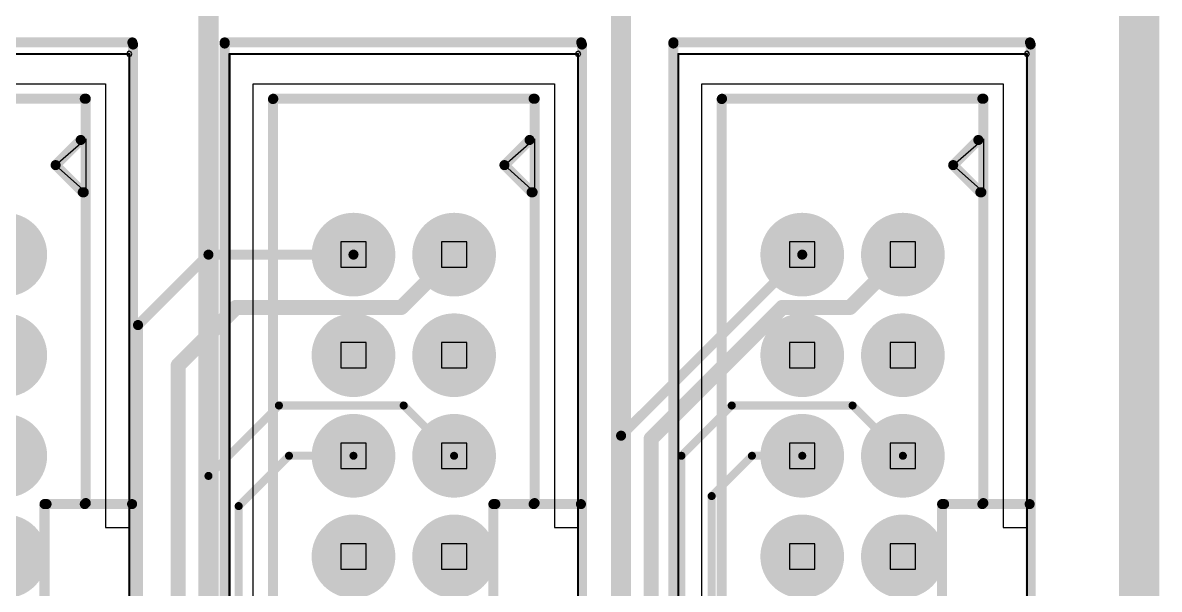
# Model space of a CAD drawing. Extents: x 11.67 to 17.2, y 3.98 to 12.28.
# Drawn here: x 16.061 to 17.191, y 11.008 to 11.572 of the extents above; entities that cross this region are included whole.
import ezdxf

# ---------------------------------------------------------------- set-up
doc = ezdxf.new("R2010")
doc.units = 0
doc.layers.get('0').update_dxf_attribs({"linetype": 'CONTINUOUS'})
for name, color, linetype in [('BOTTOMLAYER', 5, 'CONTINUOUS'), ('BOTTOMOVERLAY', 54, 'CONTINUOUS'), ('BOTTOMSOLDER', 6, 'CONTINUOUS'), ('INTERNALPLANE1', 76, 'CONTINUOUS'), ('MECHANICAL1', 6, 'CONTINUOUS'), ('MECHANICAL2', 216, 'CONTINUOUS'), ('MECHANICAL6', 56, 'CONTINUOUS'), ('MECHANICAL8', 56, 'CONTINUOUS'), ('MECHANICAL9', 56, 'CONTINUOUS'), ('MIDLAYER1', 16, 'CONTINUOUS'), ('MULTILAYER', 9, 'CONTINUOUS'), ('TOPLAYER', 1, 'CONTINUOUS'), ('TOPSOLDER', 216, 'CONTINUOUS')]:
    doc.layers.add(name, color=color, linetype=linetype)

# ---------------------------------------------------------------- blocks, each defined once
blk = doc.blocks.new('IDC_TH_16P_P2_54_C3406_B_1')
at = {"layer": 'BOTTOMLAYER', "const_width": 0.03}
for points in [[(-0.365, 0.05, 1), (-0.335, 0.05, 1)], [(-0.265, 0.05, 1), (-0.235, 0.05, 1)], [(-0.165, 0.05, 1), (-0.135, 0.05, 1)], [(-0.065, 0.05, 1), (-0.035, 0.05, 1)], [(-0.365, -0.05, 1), (-0.335, -0.05, 1)], [(-0.265, -0.05, 1), (-0.235, -0.05, 1)], [(-0.165, -0.05, 1), (-0.135, -0.05, 1)], [(-0.065, -0.05, 1), (-0.035, -0.05, 1)]]:
    blk.add_lwpolyline(points, format="xyb", close=True, dxfattribs=at)
at = {"layer": 'BOTTOMOVERLAY', "const_width": 0.01}
for points in [[(-0.561, -0.178), (-0.561, 0.1763)], [(0.563, 0.177), (-0.5589, 0.177)], [(-0.102, 0.091), (-0.102, 0.176)], [(-0.103, 0.13), (-0.505, 0.13)], [(-0.505, -0.1297), (-0.505, 0.129)], [(-0.439, 0.1), (-0.464, 0.125)], [(-0.439, 0.1), (-0.412, 0.127)], [(-0.412, 0.127), (-0.412, 0.128)], [(-0.102, 0.129), (-0.103, 0.13)], [(0.103, 0.089), (-0.102, 0.089)], [(0.5071, -0.13), (-0.5047, -0.13)], [(0.5622, -0.178), (-0.5599, -0.178)]]:
    blk.add_lwpolyline(points, dxfattribs=at)
at = {"layer": 'BOTTOMOVERLAY', "const_width": 0.005}
for points in [[(-0.5635, 0.1763, 1), (-0.5585, 0.1763, 1)], [(-0.5614, 0.177, 1), (-0.5564, 0.177, 1)], [(-0.1045, 0.176, 1), (-0.0995, 0.176, 1)], [(-0.5075, 0.13, 1), (-0.5025, 0.13, 1)], [(-0.5075, 0.129, 1), (-0.5025, 0.129, 1)], [(-0.4665, 0.125, 1), (-0.4615, 0.125, 1)], [(-0.4145, 0.128, 1), (-0.4095, 0.128, 1)], [(-0.4145, 0.127, 1), (-0.4095, 0.127, 1)], [(-0.4145, 0.127, 1), (-0.4095, 0.127, 1)], [(-0.1055, 0.13, 1), (-0.1005, 0.13, 1)], [(-0.1055, 0.13, 1), (-0.1005, 0.13, 1)], [(-0.1045, 0.129, 1), (-0.0995, 0.129, 1)], [(-0.4415, 0.1, 1), (-0.4365, 0.1, 1)], [(-0.4415, 0.1, 1), (-0.4365, 0.1, 1)], [(-0.1045, 0.091, 1), (-0.0995, 0.091, 1)], [(-0.1045, 0.089, 1), (-0.0995, 0.089, 1)], [(-0.5075, -0.1297, 1), (-0.5025, -0.1297, 1)], [(-0.5072, -0.13, 1), (-0.5022, -0.13, 1)], [(-0.5635, -0.178, 1), (-0.5585, -0.178, 1)], [(-0.5624, -0.178, 1), (-0.5574, -0.178, 1)]]:
    blk.add_lwpolyline(points, format="xyb", close=True, dxfattribs=at)
at = {"layer": 'BOTTOMSOLDER', "const_width": 0.034}
for points in [[(-0.367, 0.05, 1), (-0.333, 0.05, 1)], [(-0.267, 0.05, 1), (-0.233, 0.05, 1)], [(-0.167, 0.05, 1), (-0.133, 0.05, 1)], [(-0.067, 0.05, 1), (-0.033, 0.05, 1)], [(-0.367, -0.05, 1), (-0.333, -0.05, 1)], [(-0.267, -0.05, 1), (-0.233, -0.05, 1)], [(-0.167, -0.05, 1), (-0.133, -0.05, 1)], [(-0.067, -0.05, 1), (-0.033, -0.05, 1)]]:
    blk.add_lwpolyline(points, format="xyb", close=True, dxfattribs=at)
at = {"layer": 'INTERNALPLANE1', "const_width": 0.0416}
for points in [[(-0.3708, 0.05, 1), (-0.3292, 0.05, 1)], [(-0.2708, 0.05, 1), (-0.2292, 0.05, 1)], [(-0.1708, 0.05, 1), (-0.1292, 0.05, 1)], [(-0.0708, 0.05, 1), (-0.0292, 0.05, 1)], [(-0.3708, -0.05, 1), (-0.3292, -0.05, 1)], [(-0.2708, -0.05, 1), (-0.2292, -0.05, 1)], [(-0.1708, -0.05, 1), (-0.1292, -0.05, 1)], [(-0.0708, -0.05, 1), (-0.0292, -0.05, 1)]]:
    blk.add_lwpolyline(points, format="xyb", close=True, dxfattribs=at)
at = {"layer": 'MECHANICAL2'}
for p, q in [((-0.0787, 0.1732), (-0.5496, 0.1732)), ((-0.5496, 0.1732), (-0.5496, -0.1732)), ((-0.0787, 0.1496), (-0.0787, 0.1732)), ((-0.5197, -0.1496), (-0.5197, 0.1496)), ((-0.5197, 0.1496), (-0.0787, 0.1496)), ((-0.439, 0.1), (-0.465, 0.13)), ((-0.465, 0.13), (-0.412, 0.13)), ((-0.412, 0.13), (-0.439, 0.1)), ((0.5197, -0.1496), (-0.5197, -0.1496)), ((-0.5496, -0.1732), (0.5496, -0.1732))]:
    blk.add_line(p, q, dxfattribs=at)
at = {"layer": 'MECHANICAL6', "const_width": 0.002}
for points in [[(0.5496, 0.1732), (-0.5496, 0.1732)], [(-0.5496, -0.1732), (-0.5496, 0.1732)], [(0.5496, -0.1732), (-0.5496, -0.1732)]]:
    blk.add_lwpolyline(points, dxfattribs=at)
at = {"layer": 'MECHANICAL6', "const_width": 0.001}
for points in [[(-0.5501, 0.1732, 1), (-0.5491, 0.1732, 1)], [(-0.5501, 0.1732, 1), (-0.5491, 0.1732, 1)], [(-0.5501, -0.1732, 1), (-0.5491, -0.1732, 1)], [(-0.5501, -0.1732, 1), (-0.5491, -0.1732, 1)]]:
    blk.add_lwpolyline(points, format="xyb", close=True, dxfattribs=at)
at = {"layer": 'MECHANICAL8'}
for p, q in [((-0.5514, 0.175), (-0.5522, 0.1732)), ((-0.5522, 0.1732), (-0.5522, 0.1732)), ((-0.5522, 0.1732), (-0.5514, 0.1714)), ((-0.5496, 0.1758), (-0.5514, 0.175)), ((-0.5514, 0.1714), (-0.5496, 0.1707)), ((-0.5478, 0.175), (-0.5496, 0.1758)), ((-0.5496, 0.1707), (-0.5478, 0.1714)), ((-0.5471, 0.1732), (-0.5478, 0.175)), ((-0.5478, 0.1714), (-0.5471, 0.1732)), ((-0.5471, 0.1732), (-0.5471, 0.1732))]:
    blk.add_line(p, q, dxfattribs=at)
at = {"layer": 'MECHANICAL9'}
for p, q in [((-0.3626, 0.0626), (-0.3626, 0.0374)), ((-0.3374, 0.0626), (-0.3626, 0.0626)), ((-0.3374, 0.0374), (-0.3374, 0.0626)), ((-0.2626, 0.0626), (-0.2626, 0.0374)), ((-0.2374, 0.0626), (-0.2626, 0.0626)), ((-0.2374, 0.0374), (-0.2374, 0.0626)), ((-0.1626, 0.0626), (-0.1626, 0.0374)), ((-0.1374, 0.0626), (-0.1626, 0.0626)), ((-0.1374, 0.0374), (-0.1374, 0.0626)), ((-0.0626, 0.0626), (-0.0626, 0.0374)), ((-0.0374, 0.0626), (-0.0626, 0.0626)), ((-0.0374, 0.0374), (-0.0374, 0.0626)), ((-0.3626, 0.0374), (-0.3374, 0.0374)), ((-0.2626, 0.0374), (-0.2374, 0.0374)), ((-0.1626, 0.0374), (-0.1374, 0.0374)), ((-0.0626, 0.0374), (-0.0374, 0.0374)), ((-0.3626, -0.0374), (-0.3626, -0.0626)), ((-0.3374, -0.0374), (-0.3626, -0.0374)), ((-0.3374, -0.0626), (-0.3374, -0.0374)), ((-0.2626, -0.0374), (-0.2626, -0.0626)), ((-0.2374, -0.0374), (-0.2626, -0.0374)), ((-0.2374, -0.0626), (-0.2374, -0.0374)), ((-0.1626, -0.0374), (-0.1626, -0.0626)), ((-0.1374, -0.0374), (-0.1626, -0.0374)), ((-0.1374, -0.0626), (-0.1374, -0.0374)), ((-0.0626, -0.0374), (-0.0626, -0.0626)), ((-0.0374, -0.0374), (-0.0626, -0.0374)), ((-0.0374, -0.0626), (-0.0374, -0.0374)), ((-0.3626, -0.0626), (-0.3374, -0.0626)), ((-0.2626, -0.0626), (-0.2374, -0.0626)), ((-0.1626, -0.0626), (-0.1374, -0.0626)), ((-0.0626, -0.0626), (-0.0374, -0.0626))]:
    blk.add_line(p, q, dxfattribs=at)
at = {"layer": 'MIDLAYER1', "const_width": 0.03}
for points in [[(-0.365, 0.05, 1), (-0.335, 0.05, 1)], [(-0.265, 0.05, 1), (-0.235, 0.05, 1)], [(-0.165, 0.05, 1), (-0.135, 0.05, 1)], [(-0.065, 0.05, 1), (-0.035, 0.05, 1)], [(-0.365, -0.05, 1), (-0.335, -0.05, 1)], [(-0.265, -0.05, 1), (-0.235, -0.05, 1)], [(-0.165, -0.05, 1), (-0.135, -0.05, 1)], [(-0.065, -0.05, 1), (-0.035, -0.05, 1)]]:
    blk.add_lwpolyline(points, format="xyb", close=True, dxfattribs=at)
at = {"layer": 'MULTILAYER', "const_width": 0.03}
for points in [[(-0.365, 0.05, 1), (-0.335, 0.05, 1)], [(-0.265, 0.05, 1), (-0.235, 0.05, 1)], [(-0.165, 0.05, 1), (-0.135, 0.05, 1)], [(-0.065, 0.05, 1), (-0.035, 0.05, 1)], [(-0.365, -0.05, 1), (-0.335, -0.05, 1)], [(-0.265, -0.05, 1), (-0.235, -0.05, 1)], [(-0.165, -0.05, 1), (-0.135, -0.05, 1)], [(-0.065, -0.05, 1), (-0.035, -0.05, 1)]]:
    blk.add_lwpolyline(points, format="xyb", close=True, dxfattribs=at)
at = {"layer": 'TOPLAYER', "const_width": 0.03}
for points in [[(-0.365, 0.05, 1), (-0.335, 0.05, 1)], [(-0.265, 0.05, 1), (-0.235, 0.05, 1)], [(-0.165, 0.05, 1), (-0.135, 0.05, 1)], [(-0.065, 0.05, 1), (-0.035, 0.05, 1)], [(-0.365, -0.05, 1), (-0.335, -0.05, 1)], [(-0.265, -0.05, 1), (-0.235, -0.05, 1)], [(-0.165, -0.05, 1), (-0.135, -0.05, 1)], [(-0.065, -0.05, 1), (-0.035, -0.05, 1)]]:
    blk.add_lwpolyline(points, format="xyb", close=True, dxfattribs=at)
at = {"layer": 'TOPSOLDER', "const_width": 0.034}
for points in [[(-0.367, 0.05, 1), (-0.333, 0.05, 1)], [(-0.267, 0.05, 1), (-0.233, 0.05, 1)], [(-0.167, 0.05, 1), (-0.133, 0.05, 1)], [(-0.067, 0.05, 1), (-0.033, 0.05, 1)], [(-0.367, -0.05, 1), (-0.333, -0.05, 1)], [(-0.267, -0.05, 1), (-0.233, -0.05, 1)], [(-0.167, -0.05, 1), (-0.133, -0.05, 1)], [(-0.067, -0.05, 1), (-0.033, -0.05, 1)]]:
    blk.add_lwpolyline(points, format="xyb", close=True, dxfattribs=at)
blk = doc.blocks.new('IDC_TH_16P_P2_54_C3406_B_5')
at = {"layer": 'BOTTOMLAYER', "const_width": 0.03}
for points in [[(-0.365, 0.05, 1), (-0.335, 0.05, 1)], [(-0.265, 0.05, 1), (-0.235, 0.05, 1)], [(-0.165, 0.05, 1), (-0.135, 0.05, 1)], [(-0.065, 0.05, 1), (-0.035, 0.05, 1)], [(-0.365, -0.05, 1), (-0.335, -0.05, 1)], [(-0.265, -0.05, 1), (-0.235, -0.05, 1)], [(-0.165, -0.05, 1), (-0.135, -0.05, 1)], [(-0.065, -0.05, 1), (-0.035, -0.05, 1)]]:
    blk.add_lwpolyline(points, format="xyb", close=True, dxfattribs=at)
at = {"layer": 'BOTTOMOVERLAY', "const_width": 0.01}
for points in [[(-0.561, -0.178), (-0.561, 0.1763)], [(0.563, 0.177), (-0.5589, 0.177)], [(-0.102, 0.091), (-0.102, 0.176)], [(-0.103, 0.13), (-0.505, 0.13)], [(-0.505, -0.1297), (-0.505, 0.129)], [(-0.439, 0.1), (-0.464, 0.125)], [(-0.439, 0.1), (-0.412, 0.127)], [(-0.412, 0.127), (-0.412, 0.128)], [(-0.102, 0.129), (-0.103, 0.13)], [(0.103, 0.089), (-0.102, 0.089)], [(0.5071, -0.13), (-0.5047, -0.13)], [(0.5622, -0.178), (-0.5599, -0.178)]]:
    blk.add_lwpolyline(points, dxfattribs=at)
at = {"layer": 'BOTTOMOVERLAY', "const_width": 0.005}
for points in [[(-0.5635, 0.1763, 1), (-0.5585, 0.1763, 1)], [(-0.5614, 0.177, 1), (-0.5564, 0.177, 1)], [(-0.1045, 0.176, 1), (-0.0995, 0.176, 1)], [(-0.5075, 0.13, 1), (-0.5025, 0.13, 1)], [(-0.5075, 0.129, 1), (-0.5025, 0.129, 1)], [(-0.4665, 0.125, 1), (-0.4615, 0.125, 1)], [(-0.4145, 0.128, 1), (-0.4095, 0.128, 1)], [(-0.4145, 0.127, 1), (-0.4095, 0.127, 1)], [(-0.4145, 0.127, 1), (-0.4095, 0.127, 1)], [(-0.1055, 0.13, 1), (-0.1005, 0.13, 1)], [(-0.1055, 0.13, 1), (-0.1005, 0.13, 1)], [(-0.1045, 0.129, 1), (-0.0995, 0.129, 1)], [(-0.4415, 0.1, 1), (-0.4365, 0.1, 1)], [(-0.4415, 0.1, 1), (-0.4365, 0.1, 1)], [(-0.1045, 0.091, 1), (-0.0995, 0.091, 1)], [(-0.1045, 0.089, 1), (-0.0995, 0.089, 1)], [(-0.5075, -0.1297, 1), (-0.5025, -0.1297, 1)], [(-0.5072, -0.13, 1), (-0.5022, -0.13, 1)], [(-0.5635, -0.178, 1), (-0.5585, -0.178, 1)], [(-0.5624, -0.178, 1), (-0.5574, -0.178, 1)]]:
    blk.add_lwpolyline(points, format="xyb", close=True, dxfattribs=at)
at = {"layer": 'BOTTOMSOLDER', "const_width": 0.034}
for points in [[(-0.367, 0.05, 1), (-0.333, 0.05, 1)], [(-0.267, 0.05, 1), (-0.233, 0.05, 1)], [(-0.167, 0.05, 1), (-0.133, 0.05, 1)], [(-0.067, 0.05, 1), (-0.033, 0.05, 1)], [(-0.367, -0.05, 1), (-0.333, -0.05, 1)], [(-0.267, -0.05, 1), (-0.233, -0.05, 1)], [(-0.167, -0.05, 1), (-0.133, -0.05, 1)], [(-0.067, -0.05, 1), (-0.033, -0.05, 1)]]:
    blk.add_lwpolyline(points, format="xyb", close=True, dxfattribs=at)
at = {"layer": 'INTERNALPLANE1', "const_width": 0.0416}
for points in [[(-0.3708, 0.05, 1), (-0.3292, 0.05, 1)], [(-0.2708, 0.05, 1), (-0.2292, 0.05, 1)], [(-0.1708, 0.05, 1), (-0.1292, 0.05, 1)], [(-0.0708, 0.05, 1), (-0.0292, 0.05, 1)], [(-0.3708, -0.05, 1), (-0.3292, -0.05, 1)], [(-0.2708, -0.05, 1), (-0.2292, -0.05, 1)], [(-0.1708, -0.05, 1), (-0.1292, -0.05, 1)], [(-0.0708, -0.05, 1), (-0.0292, -0.05, 1)]]:
    blk.add_lwpolyline(points, format="xyb", close=True, dxfattribs=at)
at = {"layer": 'MECHANICAL2'}
for p, q in [((-0.0787, 0.1732), (-0.5496, 0.1732)), ((-0.5496, 0.1732), (-0.5496, -0.1732)), ((-0.0787, 0.1496), (-0.0787, 0.1732)), ((-0.5197, -0.1496), (-0.5197, 0.1496)), ((-0.5197, 0.1496), (-0.0787, 0.1496)), ((-0.439, 0.1), (-0.465, 0.13)), ((-0.465, 0.13), (-0.412, 0.13)), ((-0.412, 0.13), (-0.439, 0.1)), ((0.5197, -0.1496), (-0.5197, -0.1496)), ((-0.5496, -0.1732), (0.5496, -0.1732))]:
    blk.add_line(p, q, dxfattribs=at)
at = {"layer": 'MECHANICAL6', "const_width": 0.002}
for points in [[(0.5496, 0.1732), (-0.5496, 0.1732)], [(-0.5496, -0.1732), (-0.5496, 0.1732)], [(0.5496, -0.1732), (-0.5496, -0.1732)]]:
    blk.add_lwpolyline(points, dxfattribs=at)
at = {"layer": 'MECHANICAL6', "const_width": 0.001}
for points in [[(-0.5501, 0.1732, 1), (-0.5491, 0.1732, 1)], [(-0.5501, 0.1732, 1), (-0.5491, 0.1732, 1)], [(-0.5501, -0.1732, 1), (-0.5491, -0.1732, 1)], [(-0.5501, -0.1732, 1), (-0.5491, -0.1732, 1)]]:
    blk.add_lwpolyline(points, format="xyb", close=True, dxfattribs=at)
at = {"layer": 'MECHANICAL8'}
for p, q in [((-0.5514, 0.175), (-0.5522, 0.1732)), ((-0.5522, 0.1732), (-0.5522, 0.1732)), ((-0.5522, 0.1732), (-0.5514, 0.1714)), ((-0.5496, 0.1758), (-0.5514, 0.175)), ((-0.5514, 0.1714), (-0.5496, 0.1707)), ((-0.5478, 0.175), (-0.5496, 0.1758)), ((-0.5496, 0.1707), (-0.5478, 0.1714)), ((-0.5471, 0.1732), (-0.5478, 0.175)), ((-0.5478, 0.1714), (-0.5471, 0.1732)), ((-0.5471, 0.1732), (-0.5471, 0.1732))]:
    blk.add_line(p, q, dxfattribs=at)
at = {"layer": 'MECHANICAL9'}
for p, q in [((-0.3626, 0.0626), (-0.3626, 0.0374)), ((-0.3374, 0.0626), (-0.3626, 0.0626)), ((-0.3374, 0.0374), (-0.3374, 0.0626)), ((-0.2626, 0.0626), (-0.2626, 0.0374)), ((-0.2374, 0.0626), (-0.2626, 0.0626)), ((-0.2374, 0.0374), (-0.2374, 0.0626)), ((-0.1626, 0.0626), (-0.1626, 0.0374)), ((-0.1374, 0.0626), (-0.1626, 0.0626)), ((-0.1374, 0.0374), (-0.1374, 0.0626)), ((-0.0626, 0.0626), (-0.0626, 0.0374)), ((-0.0374, 0.0626), (-0.0626, 0.0626)), ((-0.0374, 0.0374), (-0.0374, 0.0626)), ((-0.3626, 0.0374), (-0.3374, 0.0374)), ((-0.2626, 0.0374), (-0.2374, 0.0374)), ((-0.1626, 0.0374), (-0.1374, 0.0374)), ((-0.0626, 0.0374), (-0.0374, 0.0374)), ((-0.3626, -0.0374), (-0.3626, -0.0626)), ((-0.3374, -0.0374), (-0.3626, -0.0374)), ((-0.3374, -0.0626), (-0.3374, -0.0374)), ((-0.2626, -0.0374), (-0.2626, -0.0626)), ((-0.2374, -0.0374), (-0.2626, -0.0374)), ((-0.2374, -0.0626), (-0.2374, -0.0374)), ((-0.1626, -0.0374), (-0.1626, -0.0626)), ((-0.1374, -0.0374), (-0.1626, -0.0374)), ((-0.1374, -0.0626), (-0.1374, -0.0374)), ((-0.0626, -0.0374), (-0.0626, -0.0626)), ((-0.0374, -0.0374), (-0.0626, -0.0374)), ((-0.0374, -0.0626), (-0.0374, -0.0374)), ((-0.3626, -0.0626), (-0.3374, -0.0626)), ((-0.2626, -0.0626), (-0.2374, -0.0626)), ((-0.1626, -0.0626), (-0.1374, -0.0626)), ((-0.0626, -0.0626), (-0.0374, -0.0626))]:
    blk.add_line(p, q, dxfattribs=at)
at = {"layer": 'MIDLAYER1', "const_width": 0.03}
for points in [[(-0.365, 0.05, 1), (-0.335, 0.05, 1)], [(-0.265, 0.05, 1), (-0.235, 0.05, 1)], [(-0.165, 0.05, 1), (-0.135, 0.05, 1)], [(-0.065, 0.05, 1), (-0.035, 0.05, 1)], [(-0.365, -0.05, 1), (-0.335, -0.05, 1)], [(-0.265, -0.05, 1), (-0.235, -0.05, 1)], [(-0.165, -0.05, 1), (-0.135, -0.05, 1)], [(-0.065, -0.05, 1), (-0.035, -0.05, 1)]]:
    blk.add_lwpolyline(points, format="xyb", close=True, dxfattribs=at)
at = {"layer": 'MULTILAYER', "const_width": 0.03}
for points in [[(-0.365, 0.05, 1), (-0.335, 0.05, 1)], [(-0.265, 0.05, 1), (-0.235, 0.05, 1)], [(-0.165, 0.05, 1), (-0.135, 0.05, 1)], [(-0.065, 0.05, 1), (-0.035, 0.05, 1)], [(-0.365, -0.05, 1), (-0.335, -0.05, 1)], [(-0.265, -0.05, 1), (-0.235, -0.05, 1)], [(-0.165, -0.05, 1), (-0.135, -0.05, 1)], [(-0.065, -0.05, 1), (-0.035, -0.05, 1)]]:
    blk.add_lwpolyline(points, format="xyb", close=True, dxfattribs=at)
at = {"layer": 'TOPLAYER', "const_width": 0.03}
for points in [[(-0.365, 0.05, 1), (-0.335, 0.05, 1)], [(-0.265, 0.05, 1), (-0.235, 0.05, 1)], [(-0.165, 0.05, 1), (-0.135, 0.05, 1)], [(-0.065, 0.05, 1), (-0.035, 0.05, 1)], [(-0.365, -0.05, 1), (-0.335, -0.05, 1)], [(-0.265, -0.05, 1), (-0.235, -0.05, 1)], [(-0.165, -0.05, 1), (-0.135, -0.05, 1)], [(-0.065, -0.05, 1), (-0.035, -0.05, 1)]]:
    blk.add_lwpolyline(points, format="xyb", close=True, dxfattribs=at)
at = {"layer": 'TOPSOLDER', "const_width": 0.034}
for points in [[(-0.367, 0.05, 1), (-0.333, 0.05, 1)], [(-0.267, 0.05, 1), (-0.233, 0.05, 1)], [(-0.167, 0.05, 1), (-0.133, 0.05, 1)], [(-0.067, 0.05, 1), (-0.033, 0.05, 1)], [(-0.367, -0.05, 1), (-0.333, -0.05, 1)], [(-0.267, -0.05, 1), (-0.233, -0.05, 1)], [(-0.167, -0.05, 1), (-0.133, -0.05, 1)], [(-0.067, -0.05, 1), (-0.033, -0.05, 1)]]:
    blk.add_lwpolyline(points, format="xyb", close=True, dxfattribs=at)
blk = doc.blocks.new('IDC_TH_16P_P2_54_C3406_B16')
at = {"layer": 'BOTTOMLAYER', "const_width": 0.03}
for points in [[(-0.365, 0.05, 1), (-0.335, 0.05, 1)], [(-0.265, 0.05, 1), (-0.235, 0.05, 1)], [(-0.165, 0.05, 1), (-0.135, 0.05, 1)], [(-0.065, 0.05, 1), (-0.035, 0.05, 1)]]:
    blk.add_lwpolyline(points, format="xyb", close=True, dxfattribs=at)
at = {"layer": 'BOTTOMOVERLAY', "const_width": 0.01}
for points in [[(-0.561, -0.178), (-0.561, 0.1763)], [(0.563, 0.177), (-0.5589, 0.177)], [(-0.102, 0.091), (-0.102, 0.176)], [(-0.103, 0.13), (-0.505, 0.13)], [(-0.505, -0.1297), (-0.505, 0.129)], [(-0.439, 0.1), (-0.464, 0.125)], [(-0.439, 0.1), (-0.412, 0.127)], [(-0.412, 0.127), (-0.412, 0.128)], [(-0.102, 0.129), (-0.103, 0.13)], [(0.103, 0.089), (-0.102, 0.089)]]:
    blk.add_lwpolyline(points, dxfattribs=at)
at = {"layer": 'BOTTOMOVERLAY', "const_width": 0.005}
for points in [[(-0.5635, 0.1763, 1), (-0.5585, 0.1763, 1)], [(-0.5614, 0.177, 1), (-0.5564, 0.177, 1)], [(-0.1045, 0.176, 1), (-0.0995, 0.176, 1)], [(-0.5075, 0.13, 1), (-0.5025, 0.13, 1)], [(-0.5075, 0.129, 1), (-0.5025, 0.129, 1)], [(-0.4665, 0.125, 1), (-0.4615, 0.125, 1)], [(-0.4145, 0.128, 1), (-0.4095, 0.128, 1)], [(-0.4145, 0.127, 1), (-0.4095, 0.127, 1)], [(-0.4145, 0.127, 1), (-0.4095, 0.127, 1)], [(-0.1055, 0.13, 1), (-0.1005, 0.13, 1)], [(-0.1055, 0.13, 1), (-0.1005, 0.13, 1)], [(-0.1045, 0.129, 1), (-0.0995, 0.129, 1)], [(-0.4415, 0.1, 1), (-0.4365, 0.1, 1)], [(-0.4415, 0.1, 1), (-0.4365, 0.1, 1)], [(-0.1045, 0.091, 1), (-0.0995, 0.091, 1)], [(-0.1045, 0.089, 1), (-0.0995, 0.089, 1)]]:
    blk.add_lwpolyline(points, format="xyb", close=True, dxfattribs=at)
at = {"layer": 'BOTTOMSOLDER', "const_width": 0.034}
for points in [[(-0.367, 0.05, 1), (-0.333, 0.05, 1)], [(-0.267, 0.05, 1), (-0.233, 0.05, 1)], [(-0.167, 0.05, 1), (-0.133, 0.05, 1)], [(-0.067, 0.05, 1), (-0.033, 0.05, 1)]]:
    blk.add_lwpolyline(points, format="xyb", close=True, dxfattribs=at)
at = {"layer": 'INTERNALPLANE1', "const_width": 0.0416}
for points in [[(-0.3708, 0.05, 1), (-0.3292, 0.05, 1)], [(-0.2708, 0.05, 1), (-0.2292, 0.05, 1)], [(-0.1708, 0.05, 1), (-0.1292, 0.05, 1)], [(-0.0708, 0.05, 1), (-0.0292, 0.05, 1)]]:
    blk.add_lwpolyline(points, format="xyb", close=True, dxfattribs=at)
at = {"layer": 'MECHANICAL2'}
for p, q in [((-0.0787, 0.1732), (-0.5496, 0.1732)), ((-0.5496, 0.1732), (-0.5496, -0.1732)), ((-0.0787, 0.1496), (-0.0787, 0.1732)), ((-0.5197, -0.1496), (-0.5197, 0.1496)), ((-0.5197, 0.1496), (-0.0787, 0.1496)), ((-0.439, 0.1), (-0.465, 0.13)), ((-0.465, 0.13), (-0.412, 0.13)), ((-0.412, 0.13), (-0.439, 0.1))]:
    blk.add_line(p, q, dxfattribs=at)
at = {"layer": 'MECHANICAL6', "const_width": 0.002}
for points in [[(0.5496, 0.1732), (-0.5496, 0.1732)], [(-0.5496, -0.1732), (-0.5496, 0.1732)]]:
    blk.add_lwpolyline(points, dxfattribs=at)
at = {"layer": 'MECHANICAL6', "const_width": 0.001}
blk.add_lwpolyline([(-0.5501, 0.1732, 1), (-0.5491, 0.1732, 1)], format="xyb", close=True, dxfattribs=at)
blk.add_lwpolyline([(-0.5501, 0.1732, 1), (-0.5491, 0.1732, 1)], format="xyb", close=True, dxfattribs=at)
at = {"layer": 'MECHANICAL8'}
for p, q in [((-0.5514, 0.175), (-0.5522, 0.1732)), ((-0.5522, 0.1732), (-0.5522, 0.1732)), ((-0.5522, 0.1732), (-0.5514, 0.1714)), ((-0.5496, 0.1758), (-0.5514, 0.175)), ((-0.5514, 0.1714), (-0.5496, 0.1707)), ((-0.5478, 0.175), (-0.5496, 0.1758)), ((-0.5496, 0.1707), (-0.5478, 0.1714)), ((-0.5471, 0.1732), (-0.5478, 0.175)), ((-0.5478, 0.1714), (-0.5471, 0.1732)), ((-0.5471, 0.1732), (-0.5471, 0.1732))]:
    blk.add_line(p, q, dxfattribs=at)
at = {"layer": 'MIDLAYER1', "const_width": 0.03}
for points in [[(-0.365, 0.05, 1), (-0.335, 0.05, 1)], [(-0.265, 0.05, 1), (-0.235, 0.05, 1)], [(-0.165, 0.05, 1), (-0.135, 0.05, 1)], [(-0.065, 0.05, 1), (-0.035, 0.05, 1)]]:
    blk.add_lwpolyline(points, format="xyb", close=True, dxfattribs=at)
at = {"layer": 'MULTILAYER', "const_width": 0.03}
for points in [[(-0.365, 0.05, 1), (-0.335, 0.05, 1)], [(-0.265, 0.05, 1), (-0.235, 0.05, 1)], [(-0.165, 0.05, 1), (-0.135, 0.05, 1)], [(-0.065, 0.05, 1), (-0.035, 0.05, 1)]]:
    blk.add_lwpolyline(points, format="xyb", close=True, dxfattribs=at)
at = {"layer": 'TOPLAYER', "const_width": 0.03}
for points in [[(-0.365, 0.05, 1), (-0.335, 0.05, 1)], [(-0.265, 0.05, 1), (-0.235, 0.05, 1)], [(-0.165, 0.05, 1), (-0.135, 0.05, 1)], [(-0.065, 0.05, 1), (-0.035, 0.05, 1)]]:
    blk.add_lwpolyline(points, format="xyb", close=True, dxfattribs=at)
at = {"layer": 'TOPSOLDER', "const_width": 0.034}
for points in [[(-0.367, 0.05, 1), (-0.333, 0.05, 1)], [(-0.267, 0.05, 1), (-0.233, 0.05, 1)], [(-0.167, 0.05, 1), (-0.133, 0.05, 1)], [(-0.067, 0.05, 1), (-0.033, 0.05, 1)]]:
    blk.add_lwpolyline(points, format="xyb", close=True, dxfattribs=at)

msp = doc.modelspace()

# ---------------------------------------------------------------- linework, layer by layer
at = {"layer": 'BOTTOMLAYER'}
for points, const_width in [([(16.176, 11.271), (16.246, 11.341)], 0.01), ([(16.246, 11.341), (16.3901, 11.341)], 0.01), ([(16.4376, 11.2885), (16.4901, 11.341)], 0.015), ([(16.216, 11.231), (16.2735, 11.2885)], 0.015), ([(16.2735, 11.2885), (16.4376, 11.2885)], 0.015), ([(16.176, 10.591), (16.176, 11.271)], 0.01), ([(16.216, 10.581), (16.216, 11.231)], 0.015), ([(16.246, 11.121), (16.316, 11.191)], 0.008), ([(16.316, 11.191), (16.44, 11.191)], 0.008), ([(16.44, 11.191), (16.4901, 11.141)], 0.008), ([(16.276, 11.091), (16.326, 11.141)], 0.008), ([(16.326, 11.141), (16.3901, 11.141)], 0.008), ([(16.246, 10.561), (16.246, 11.121)], 0.008), ([(16.276, 10.551), (16.276, 11.091)], 0.008)]:
    msp.add_lwpolyline(points, dxfattribs=dict(at, const_width=const_width))
for points, const_width in [([(16.2435, 11.341, 1), (16.2485, 11.341, 1)], 0.005), ([(16.2435, 11.341, 1), (16.2485, 11.341, 1)], 0.005), ([(16.3876, 11.341, 1), (16.3926, 11.341, 1)], 0.005), ([(16.4863, 11.341, 1), (16.4938, 11.341, 1)], 0.0075), ([(16.2697, 11.2885, 1), (16.2772, 11.2885, 1)], 0.0075), ([(16.2697, 11.2885, 1), (16.2772, 11.2885, 1)], 0.0075), ([(16.4338, 11.2885, 1), (16.4413, 11.2885, 1)], 0.0075), ([(16.4338, 11.2885, 1), (16.4413, 11.2885, 1)], 0.0075), ([(16.1735, 11.271, 1), (16.1785, 11.271, 1)], 0.005), ([(16.1735, 11.271, 1), (16.1785, 11.271, 1)], 0.005), ([(16.2122, 11.231, 1), (16.2197, 11.231, 1)], 0.0075), ([(16.2122, 11.231, 1), (16.2197, 11.231, 1)], 0.0075), ([(16.314, 11.191, 1), (16.318, 11.191, 1)], 0.004), ([(16.314, 11.191, 1), (16.318, 11.191, 1)], 0.004), ([(16.438, 11.191, 1), (16.442, 11.191, 1)], 0.004), ([(16.438, 11.191, 1), (16.442, 11.191, 1)], 0.004), ([(16.324, 11.141, 1), (16.328, 11.141, 1)], 0.004), ([(16.324, 11.141, 1), (16.328, 11.141, 1)], 0.004), ([(16.3881, 11.141, 1), (16.3921, 11.141, 1)], 0.004), ([(16.4881, 11.141, 1), (16.4921, 11.141, 1)], 0.004), ([(16.244, 11.121, 1), (16.248, 11.121, 1)], 0.004), ([(16.244, 11.121, 1), (16.248, 11.121, 1)], 0.004), ([(16.274, 11.091, 1), (16.278, 11.091, 1)], 0.004), ([(16.274, 11.091, 1), (16.278, 11.091, 1)], 0.004)]:
    msp.add_lwpolyline(points, format="xyb", close=True, dxfattribs=dict(at, const_width=const_width))
at = {"layer": 'INTERNALPLANE1'}
for points, const_width in [([(16.246, 10.411), (16.246, 12.25)], 0.02), ([(16.656, 10.231), (16.656, 12.241)], 0.02), ([(17.1708, 4.126), (17.1708, 12.185)], 0.04)]:
    msp.add_lwpolyline(points, dxfattribs=dict(at, const_width=const_width))
at = {"layer": 'MECHANICAL1', "const_width": 0.012}
msp.add_lwpolyline([(17.1708, 4.126), (17.1708, 12.185)], dxfattribs=at)
at = {"layer": 'MIDLAYER1'}
for points, const_width in [([(16.656, 11.161), (16.836, 11.341)], 0.01), ([(16.8835, 11.2885), (16.936, 11.341)], 0.015), ([(16.686, 11.1582), (16.8163, 11.2885)], 0.015), ([(16.8163, 11.2885), (16.8835, 11.2885)], 0.015), ([(16.716, 11.141), (16.766, 11.191)], 0.008), ([(16.766, 11.191), (16.886, 11.191)], 0.008), ([(16.886, 11.191), (16.936, 11.141)], 0.008), ([(16.656, 10.381), (16.656, 11.161)], 0.01), ([(16.686, 10.371), (16.686, 11.1582)], 0.015), ([(16.716, 10.351), (16.716, 11.141)], 0.008), ([(16.746, 11.101), (16.786, 11.141)], 0.008), ([(16.786, 11.141), (16.836, 11.141)], 0.008), ([(16.746, 10.331), (16.746, 11.101)], 0.008)]:
    msp.add_lwpolyline(points, dxfattribs=dict(at, const_width=const_width))
for points, const_width in [([(16.8335, 11.341, 1), (16.8385, 11.341, 1)], 0.005), ([(16.9322, 11.341, 1), (16.9397, 11.341, 1)], 0.0075), ([(16.8125, 11.2885, 1), (16.82, 11.2885, 1)], 0.0075), ([(16.8125, 11.2885, 1), (16.82, 11.2885, 1)], 0.0075), ([(16.8797, 11.2885, 1), (16.8872, 11.2885, 1)], 0.0075), ([(16.8797, 11.2885, 1), (16.8872, 11.2885, 1)], 0.0075), ([(16.764, 11.191, 1), (16.768, 11.191, 1)], 0.004), ([(16.764, 11.191, 1), (16.768, 11.191, 1)], 0.004), ([(16.884, 11.191, 1), (16.888, 11.191, 1)], 0.004), ([(16.884, 11.191, 1), (16.888, 11.191, 1)], 0.004), ([(16.6535, 11.161, 1), (16.6585, 11.161, 1)], 0.005), ([(16.6535, 11.161, 1), (16.6585, 11.161, 1)], 0.005), ([(16.6822, 11.1582, 1), (16.6897, 11.1582, 1)], 0.0075), ([(16.6822, 11.1582, 1), (16.6897, 11.1582, 1)], 0.0075), ([(16.714, 11.141, 1), (16.718, 11.141, 1)], 0.004), ([(16.714, 11.141, 1), (16.718, 11.141, 1)], 0.004), ([(16.784, 11.141, 1), (16.788, 11.141, 1)], 0.004), ([(16.784, 11.141, 1), (16.788, 11.141, 1)], 0.004), ([(16.834, 11.141, 1), (16.838, 11.141, 1)], 0.004), ([(16.934, 11.141, 1), (16.938, 11.141, 1)], 0.004), ([(16.744, 11.101, 1), (16.748, 11.101, 1)], 0.004), ([(16.744, 11.101, 1), (16.748, 11.101, 1)], 0.004)]:
    msp.add_lwpolyline(points, format="xyb", close=True, dxfattribs=dict(at, const_width=const_width))

# ---------------------------------------------------------------- block references
at = {"rotation": 270}
for name, p in [('IDC_TH_16P_P2_54_C3406_B16', (15.9941, 10.991)), ('IDC_TH_16P_P2_54_C3406_B_5', (16.4401, 10.991)), ('IDC_TH_16P_P2_54_C3406_B_1', (16.886, 10.991))]:
    msp.add_blockref(name, p, dxfattribs=at)

doc.saveas('drawing.dxf')
